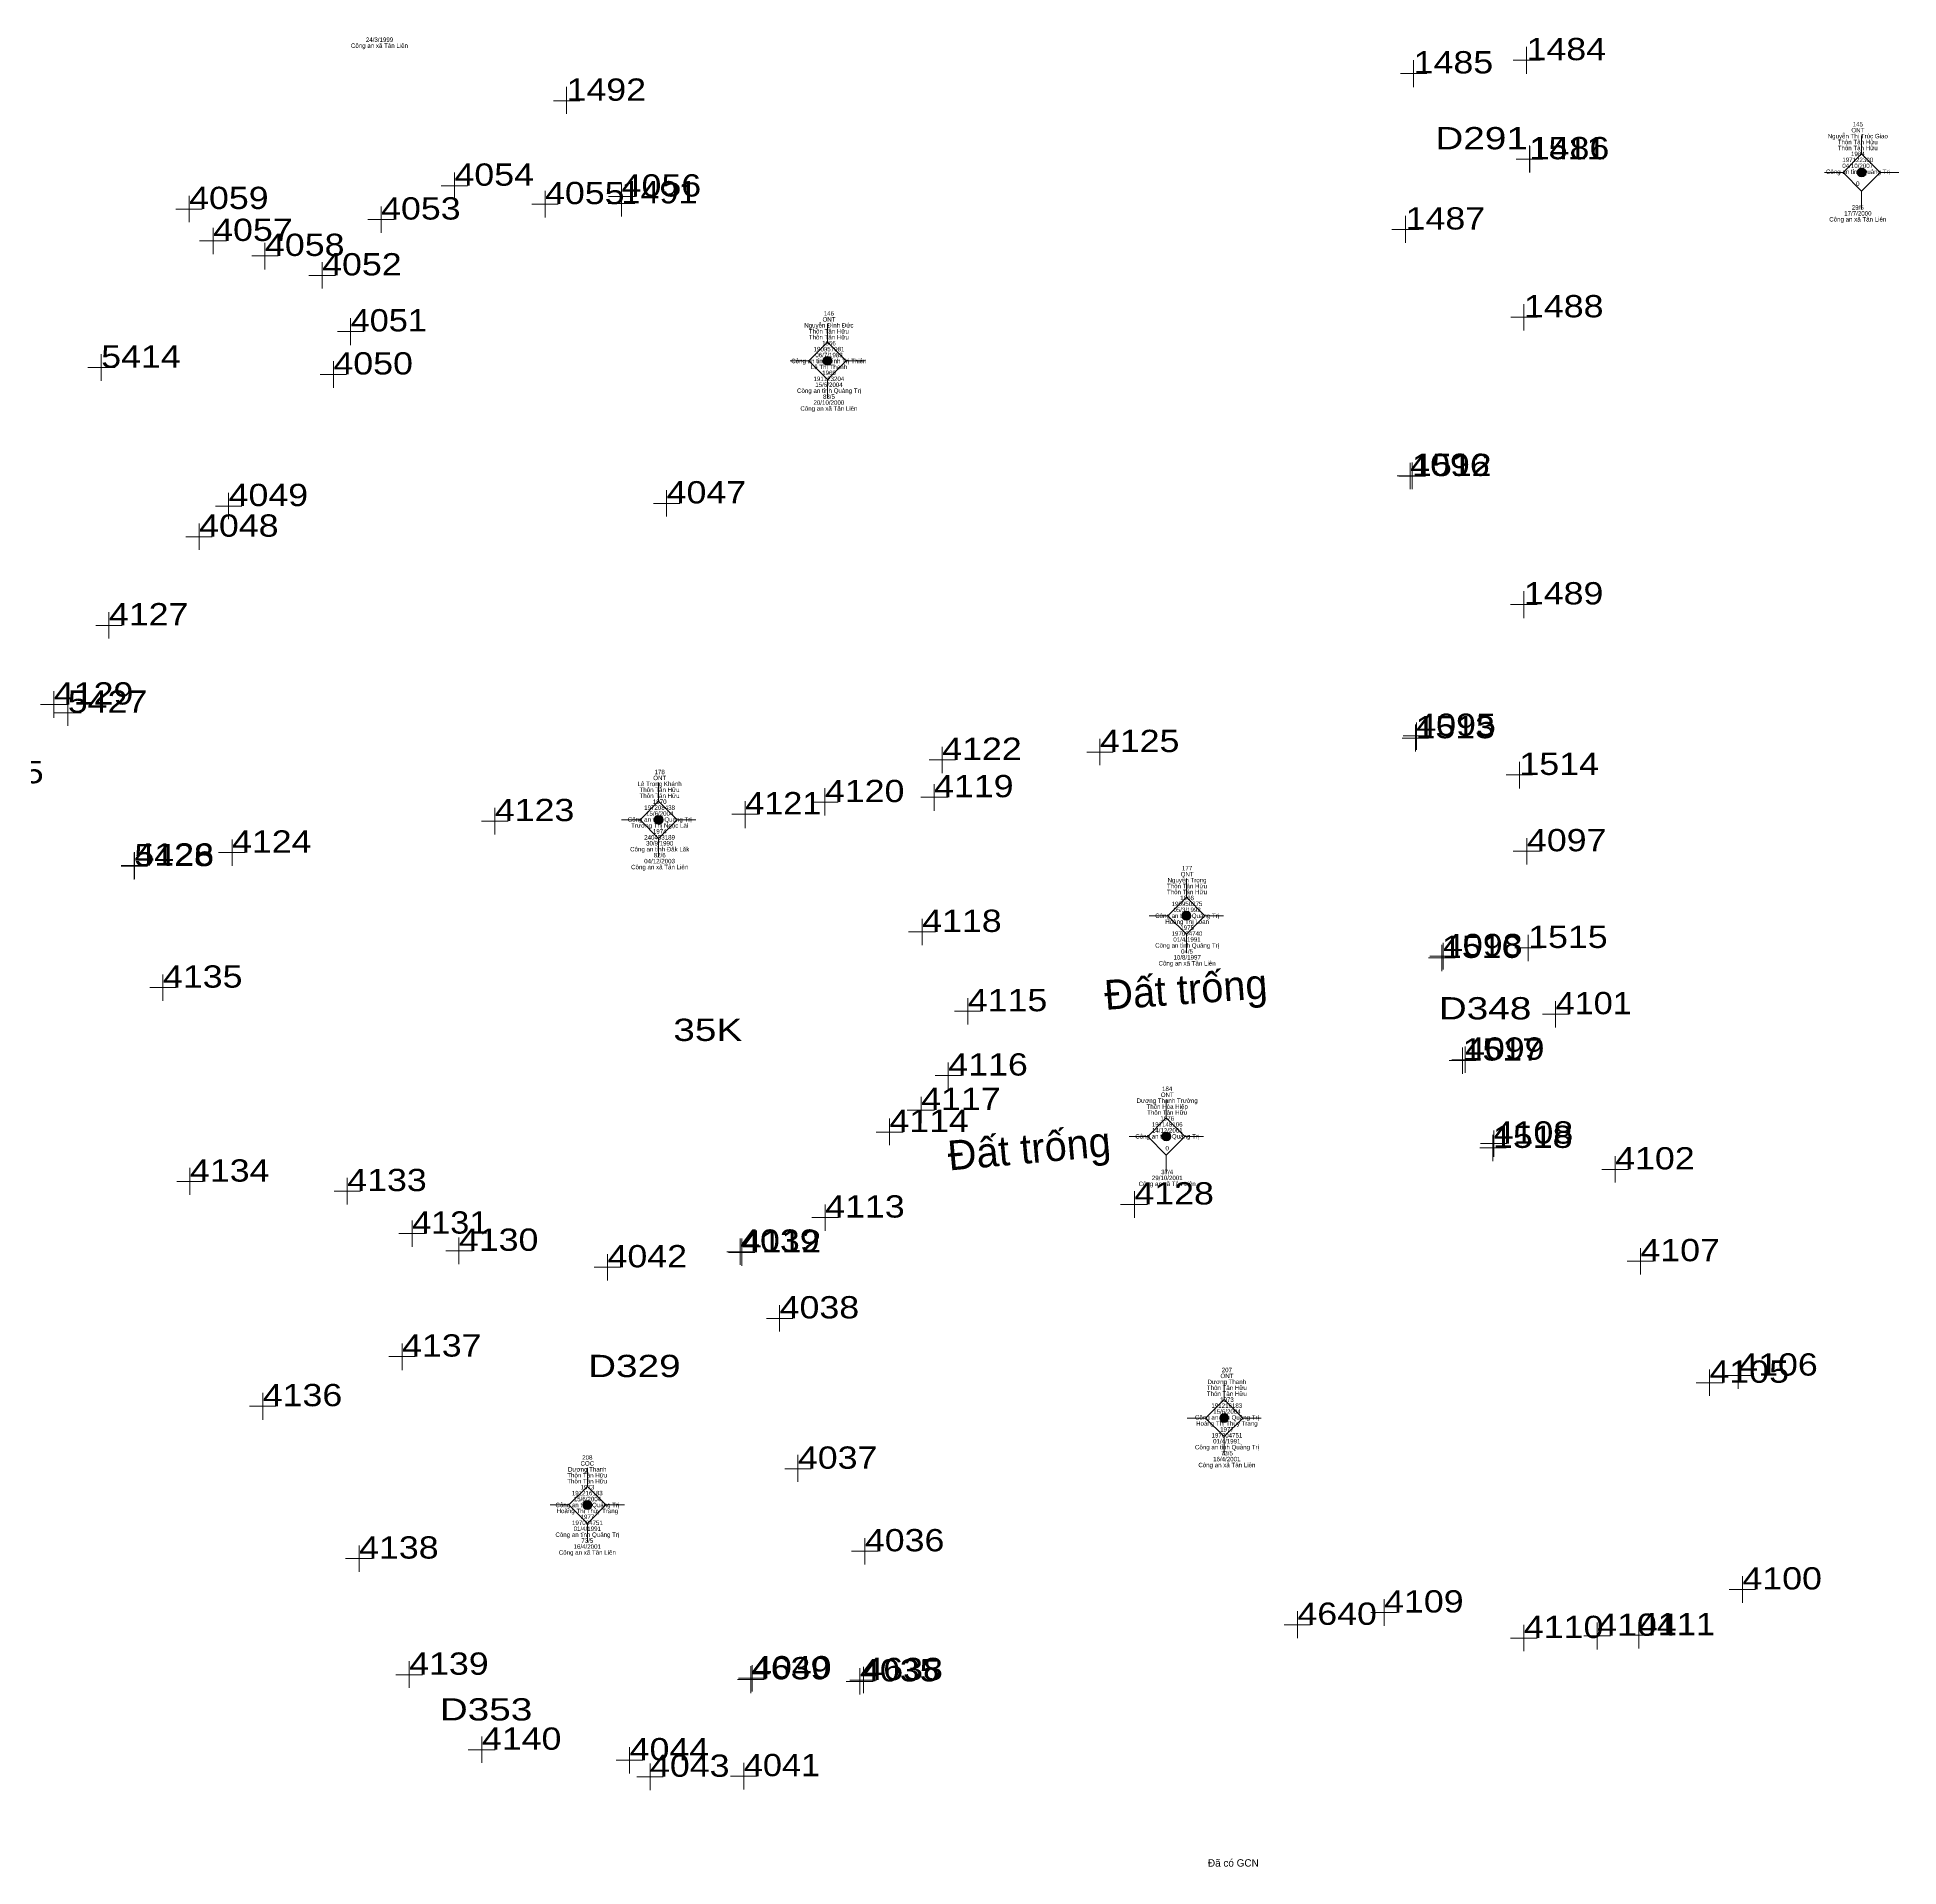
# Model space of a CAD drawing. Header units: metres. Extents: x 548949 to 550221, y 1836732 to 1838051.
# Drawn here: x 549134.9 to 549260.3, y 1837619.9 to 1837743 of the extents above; entities that cross this region are included whole.
import ezdxf
from ezdxf.enums import TextEntityAlignment as Align

# ---------------------------------------------------------------- set-up
doc = ezdxf.new("R2010")
doc.units = ezdxf.units.M
doc.header["$LTSCALE"] = 0.12
for name, color, linetype, lineweight in [('11', 7, 'Continuous', 13), ('4', 7, 'Continuous', 13), ('41', 7, 'Continuous', 13)]:
    doc.layers.add(name, color=color, linetype=linetype, lineweight=lineweight)
for name, color, linetype in [('15', 7, 'Continuous'), ('16', 7, 'Continuous'), ('5', 7, 'Continuous')]:
    doc.layers.add(name, color=color, linetype=linetype)

msp = doc.modelspace()

# ---------------------------------------------------------------- hatches: boundary and pattern name
at = {"layer": '11'}
for points in [[(549258.0695, 1837733.94, 1), (549257.4695, 1837733.94, 1)], [(549188.4195, 1837721.26, 1), (549187.8195, 1837721.26, 1)], [(549177.0495, 1837690.36, 1), (549176.4495, 1837690.36, 1)], [(549212.5895, 1837683.9, 1), (549211.9895, 1837683.9, 1)], [(549211.2395, 1837669.04, 1), (549210.6395, 1837669.04, 1)], [(549215.1395, 1837650.08, 1), (549214.5395, 1837650.08, 1)], [(549172.2495, 1837644.23, 1), (549171.6495, 1837644.23, 1)]]:
    msp.add_hatch(color=256, dxfattribs=at).paths.add_polyline_path(points)

# ---------------------------------------------------------------- linework, layer by layer
for p, q in [((549257.77, 1837736.44), (549257.77, 1837735.19)), ((549256.52, 1837733.94), (549255.27, 1837733.94)), ((549260.27, 1837733.94), (549259.02, 1837733.94)), ((549257.77, 1837732.69), (549257.77, 1837731.44)), ((549188.12, 1837723.76), (549188.12, 1837722.51)), ((549186.87, 1837721.26), (549185.62, 1837721.26)), ((549190.62, 1837721.26), (549189.37, 1837721.26)), ((549188.12, 1837720.01), (549188.12, 1837718.76)), ((549176.75, 1837692.86), (549176.75, 1837691.61)), ((549175.5, 1837690.36), (549174.25, 1837690.36)), ((549179.25, 1837690.36), (549178, 1837690.36)), ((549176.75, 1837689.11), (549176.75, 1837687.86)), ((549212.29, 1837686.4), (549212.29, 1837685.15)), ((549211.04, 1837683.9), (549209.79, 1837683.9)), ((549214.79, 1837683.9), (549213.54, 1837683.9)), ((549212.29, 1837682.65), (549212.29, 1837681.4)), ((549210.94, 1837671.54), (549210.94, 1837670.29)), ((549209.69, 1837669.04), (549208.44, 1837669.04)), ((549213.44, 1837669.04), (549212.19, 1837669.04)), ((549210.94, 1837667.79), (549210.94, 1837666.54)), ((549214.84, 1837652.58), (549214.84, 1837651.33)), ((549213.59, 1837650.08), (549212.34, 1837650.08)), ((549217.34, 1837650.08), (549216.09, 1837650.08)), ((549214.84, 1837648.83), (549214.84, 1837647.58)), ((549171.95, 1837646.73), (549171.95, 1837645.48)), ((549170.7, 1837644.23), (549169.45, 1837644.23)), ((549174.45, 1837644.23), (549173.2, 1837644.23)), ((549171.95, 1837642.98), (549171.95, 1837641.73))]:
    msp.add_line(p, q, dxfattribs=at)
for points in [[(549257.77, 1837735.19), (549256.52, 1837733.94), (549257.77, 1837732.69), (549259.02, 1837733.94)], [(549188.12, 1837722.51), (549186.87, 1837721.26), (549188.12, 1837720.01), (549189.37, 1837721.26)], [(549176.75, 1837691.61), (549175.5, 1837690.36), (549176.75, 1837689.11), (549178, 1837690.36)], [(549212.29, 1837685.15), (549211.04, 1837683.9), (549212.29, 1837682.65), (549213.54, 1837683.9)], [(549210.94, 1837670.29), (549209.69, 1837669.04), (549210.94, 1837667.79), (549212.19, 1837669.04)], [(549214.84, 1837651.33), (549213.59, 1837650.08), (549214.84, 1837648.83), (549216.09, 1837650.08)], [(549171.95, 1837645.48), (549170.7, 1837644.23), (549171.95, 1837642.98), (549173.2, 1837644.23)]]:
    msp.add_lwpolyline(points, close=True, dxfattribs=at)
for centre in [(549257.7695, 1837733.94), (549188.1195, 1837721.26), (549176.7495, 1837690.36), (549212.2895, 1837683.9), (549210.9395, 1837669.04), (549214.8395, 1837650.08), (549171.9495, 1837644.23)]:
    msp.add_circle(centre, 0.3, dxfattribs=at)
at = {"layer": '4'}
for p, q in [((549235.2, 1837740.58), (549235.2, 1837742.39)), ((549227.6, 1837739.68), (549227.6, 1837741.5)), ((549236.12, 1837741.5), (549234.31, 1837741.5)), ((549228.49, 1837740.61), (549226.71, 1837740.61)), ((549171.44, 1837738.77), (549169.66, 1837738.77)), ((549170.55, 1837737.88), (549170.55, 1837739.7)), ((549236.31, 1837734.83), (549234.5, 1837734.83)), ((549236.29, 1837734.83), (549234.51, 1837734.83)), ((549235.4, 1837733.94), (549235.4, 1837735.76)), ((549235.42, 1837733.94), (549235.42, 1837735.72)), ((549163, 1837732.16), (549163, 1837733.94)), ((549145.13, 1837730.59), (549145.13, 1837732.37)), ((549163.89, 1837733.05), (549162.11, 1837733.05)), ((549169.1, 1837730.92), (549169.1, 1837732.7)), ((549175.19, 1837732.32), (549173.37, 1837732.32)), ((549174.24, 1837730.97), (549174.24, 1837732.78)), ((549174.26, 1837731.4), (549174.26, 1837733.21)), ((549146.02, 1837731.48), (549144.24, 1837731.48)), ((549158.06, 1837729.88), (549158.06, 1837731.66)), ((549169.99, 1837731.81), (549168.21, 1837731.81)), ((549175.14, 1837731.86), (549173.35, 1837731.86)), ((549227.06, 1837729.21), (549227.06, 1837731.02)), ((549146.75, 1837728.44), (549146.75, 1837730.22)), ((549158.95, 1837730.77), (549157.17, 1837730.77)), ((549227.95, 1837730.1), (549226.14, 1837730.1)), ((549147.64, 1837729.33), (549145.82, 1837729.33)), ((549150.24, 1837727.4), (549150.24, 1837729.21)), ((549151.13, 1837728.32), (549149.35, 1837728.32)), ((549154.09, 1837726.12), (549154.09, 1837727.9)), ((549154.98, 1837727.01), (549153.2, 1837727.01)), ((549235.03, 1837723.3), (549235.03, 1837725.08)), ((549156.01, 1837722.32), (549156.01, 1837724.13)), ((549235.92, 1837724.19), (549234.14, 1837724.19)), ((549156.9, 1837723.24), (549155.12, 1837723.24)), ((549139.21, 1837719.91), (549139.21, 1837721.72)), ((549154.85, 1837719.45), (549154.85, 1837721.23)), ((549140.14, 1837720.8), (549138.32, 1837720.8)), ((549155.74, 1837720.34), (549153.96, 1837720.34)), ((549228.26, 1837713.51), (549226.48, 1837713.51)), ((549228.39, 1837713.5), (549226.6, 1837713.5)), ((549227.37, 1837712.62), (549227.37, 1837714.4)), ((549227.49, 1837712.61), (549227.49, 1837714.42)), ((549147.79, 1837710.59), (549147.79, 1837712.37)), ((549177.29, 1837710.77), (549177.29, 1837712.55)), ((549148.68, 1837711.48), (549146.9, 1837711.48)), ((549178.18, 1837711.66), (549176.4, 1837711.66)), ((549145.8, 1837708.53), (549145.8, 1837710.31)), ((549146.69, 1837709.42), (549144.91, 1837709.42)), ((549235.91, 1837704.86), (549234.13, 1837704.86)), ((549235.02, 1837703.94), (549235.02, 1837705.75)), ((549140.62, 1837703.45), (549138.84, 1837703.45)), ((549139.73, 1837702.56), (549139.73, 1837704.34)), ((549136.02, 1837697.23), (549136.02, 1837699.02)), ((549136.96, 1837696.68), (549136.96, 1837698.46)), ((549136.91, 1837698.12), (549135.13, 1837698.12)), ((549137.85, 1837697.57), (549136.07, 1837697.57)), ((549228.61, 1837695.85), (549226.82, 1837695.85)), ((549228.67, 1837696.01), (549226.89, 1837696.01)), ((549227.72, 1837694.96), (549227.72, 1837696.78)), ((549227.78, 1837695.08), (549227.78, 1837696.9)), ((549195.85, 1837693.5), (549195.85, 1837695.28)), ((549207.36, 1837694.92), (549205.58, 1837694.92)), ((549206.47, 1837694.03), (549206.47, 1837695.81)), ((549196.74, 1837694.39), (549194.96, 1837694.39)), ((549235.61, 1837693.38), (549233.82, 1837693.38)), ((549234.72, 1837692.46), (549234.72, 1837694.27)), ((549187.95, 1837690.66), (549187.95, 1837692.48)), ((549195.3, 1837690.96), (549195.3, 1837692.77)), ((549165.72, 1837689.38), (549165.72, 1837691.16)), ((549182.58, 1837689.8), (549182.58, 1837691.62)), ((549188.84, 1837691.55), (549187.06, 1837691.55)), ((549196.22, 1837691.88), (549194.41, 1837691.88)), ((549166.61, 1837690.27), (549164.83, 1837690.27)), ((549183.47, 1837690.73), (549181.69, 1837690.73)), ((549148.02, 1837687.26), (549148.02, 1837689.04)), ((549235.23, 1837687.35), (549235.23, 1837689.13)), ((549142.33, 1837687.24), (549140.55, 1837687.24)), ((549142.34, 1837687.28), (549140.56, 1837687.28)), ((549141.44, 1837686.35), (549141.44, 1837688.16)), ((549141.45, 1837686.39), (549141.45, 1837688.17)), ((549148.91, 1837688.15), (549147.1, 1837688.15)), ((549236.12, 1837688.24), (549234.3, 1837688.24)), ((549194.5, 1837681.92), (549194.5, 1837683.7)), ((549195.39, 1837682.81), (549193.58, 1837682.81)), ((549229.58, 1837680.29), (549229.58, 1837682.07)), ((549235.31, 1837680.84), (549235.31, 1837682.62)), ((549230.39, 1837681.06), (549228.61, 1837681.06)), ((549230.47, 1837681.18), (549228.69, 1837681.18)), ((549229.5, 1837680.17), (549229.5, 1837681.95)), ((549236.2, 1837681.73), (549234.42, 1837681.73)), ((549143.37, 1837678.17), (549143.37, 1837679.95)), ((549144.26, 1837679.06), (549142.48, 1837679.06)), ((549197.57, 1837676.58), (549197.57, 1837678.36)), ((549198.46, 1837677.47), (549196.68, 1837677.47)), ((549238.05, 1837677.27), (549236.27, 1837677.27)), ((549237.16, 1837676.38), (549237.16, 1837678.16)), ((549230.89, 1837673.26), (549230.89, 1837675.04)), ((549231.06, 1837673.32), (549231.06, 1837675.1)), ((549196.26, 1837672.25), (549196.26, 1837674.03)), ((549231.78, 1837674.15), (549230, 1837674.15)), ((549231.98, 1837674.21), (549230.17, 1837674.21)), ((549197.15, 1837673.14), (549195.37, 1837673.14)), ((549195.32, 1837670.82), (549193.5, 1837670.82)), ((549194.43, 1837669.93), (549194.43, 1837671.71)), ((549192.29, 1837668.45), (549192.29, 1837670.24)), ((549193.22, 1837669.34), (549191.4, 1837669.34)), ((549233.83, 1837668.27), (549232.05, 1837668.27)), ((549233.88, 1837668.56), (549232.1, 1837668.56)), ((549232.94, 1837667.38), (549232.94, 1837669.16)), ((549232.99, 1837667.67), (549232.99, 1837669.45)), ((549241.17, 1837665.93), (549241.17, 1837667.71)), ((549146.08, 1837666), (549144.3, 1837666)), ((549145.19, 1837665.11), (549145.19, 1837666.92)), ((549155.78, 1837664.47), (549155.78, 1837666.25)), ((549242.06, 1837666.82), (549240.28, 1837666.82)), ((549156.67, 1837665.36), (549154.89, 1837665.36)), ((549208.79, 1837663.57), (549208.79, 1837665.35)), ((549160.15, 1837661.61), (549160.15, 1837663.39)), ((549188.86, 1837663.58), (549187.07, 1837663.58)), ((549187.97, 1837662.69), (549187.97, 1837664.47)), ((549209.68, 1837664.46), (549207.86, 1837664.46)), ((549161.04, 1837662.5), (549159.26, 1837662.5)), ((549163.3, 1837660.45), (549163.3, 1837662.23)), ((549182.24, 1837660.39), (549182.24, 1837662.17)), ((549182.35, 1837660.34), (549182.35, 1837662.16)), ((549164.22, 1837661.34), (549162.41, 1837661.34)), ((549173.31, 1837659.34), (549173.31, 1837661.12)), ((549183.13, 1837661.28), (549181.35, 1837661.28)), ((549183.24, 1837661.23), (549181.46, 1837661.23)), ((549242.87, 1837659.75), (549242.87, 1837661.53)), ((549174.2, 1837660.23), (549172.42, 1837660.23)), ((549243.76, 1837660.64), (549241.98, 1837660.64)), ((549184.9, 1837655.9), (549184.9, 1837657.68)), ((549185.79, 1837656.79), (549184.01, 1837656.79)), ((549159.47, 1837653.3), (549159.47, 1837655.11)), ((549160.36, 1837654.22), (549158.58, 1837654.22)), ((549247.52, 1837651.57), (549247.52, 1837653.35)), ((549249.46, 1837652.05), (549249.46, 1837653.83)), ((549248.44, 1837652.46), (549246.63, 1837652.46)), ((549250.35, 1837652.94), (549248.57, 1837652.94)), ((549150.98, 1837650.88), (549149.2, 1837650.88)), ((549150.09, 1837649.96), (549150.09, 1837651.77)), ((549186.13, 1837645.78), (549186.13, 1837647.6)), ((549187.02, 1837646.67), (549185.24, 1837646.67)), ((549190.64, 1837640.22), (549190.64, 1837642)), ((549156.58, 1837639.73), (549156.58, 1837641.51)), ((549191.53, 1837641.11), (549189.75, 1837641.11)), ((549157.47, 1837640.62), (549155.66, 1837640.62)), ((549249.74, 1837637.65), (549249.74, 1837639.43)), ((549250.63, 1837638.54), (549248.85, 1837638.54)), ((549219.77, 1837635.27), (549219.77, 1837637.08)), ((549226.5, 1837636.99), (549224.72, 1837636.99)), ((549225.61, 1837636.1), (549225.61, 1837637.88)), ((549220.66, 1837636.16), (549218.88, 1837636.16)), ((549235.02, 1837634.38), (549235.02, 1837636.16)), ((549239.96, 1837634.5), (549239.96, 1837636.31)), ((549242.76, 1837634.57), (549242.76, 1837636.35)), ((549235.91, 1837635.27), (549234.13, 1837635.27)), ((549240.85, 1837635.42), (549239.07, 1837635.42)), ((549243.65, 1837635.46), (549241.87, 1837635.46)), ((549159.95, 1837631.91), (549159.95, 1837633.72)), ((549182.96, 1837631.56), (549182.96, 1837633.38)), ((549183.04, 1837631.67), (549183.04, 1837633.45)), ((549190.31, 1837631.46), (549190.31, 1837633.24)), ((549190.54, 1837631.55), (549190.54, 1837633.33)), ((549160.84, 1837632.8), (549159.06, 1837632.8)), ((549183.85, 1837632.49), (549182.07, 1837632.49)), ((549183.93, 1837632.56), (549182.12, 1837632.56)), ((549191.2, 1837632.35), (549189.38, 1837632.35)), ((549191.43, 1837632.44), (549189.62, 1837632.44)), ((549164.85, 1837626.86), (549164.85, 1837628.64)), ((549165.74, 1837627.75), (549163.92, 1837627.75)), ((549175.69, 1837627.04), (549173.88, 1837627.04)), ((549174.8, 1837626.15), (549174.8, 1837627.93)), ((549177.06, 1837625.93), (549175.28, 1837625.93)), ((549176.17, 1837625.04), (549176.17, 1837626.82)), ((549183.38, 1837625.97), (549181.6, 1837625.97)), ((549182.49, 1837625.08), (549182.49, 1837626.86))]:
    msp.add_line(p, q, dxfattribs=at)

# ---------------------------------------------------------------- texts
at = {"layer": '15'}
for s, p in [('Công an xã Tân Liên', (549157.95, 1837742.33)), ('24/3/1999', (549157.955, 1837742.73)), ('Nguyễn Thị Trúc Giao', (549257.51, 1837736.24)), ('Thôn Tân Hữu', (549257.505, 1837735.84)), ('ONT', (549257.515, 1837736.64)), ('Thôn Tân Hữu', (549257.505, 1837735.44)), ('197122300', (549257.505, 1837734.64)), ('Công an tỉnh Quảng Trị', (549257.515, 1837733.84)), ('04/10/2007', (549257.505, 1837734.24)), ('Công an xã Tân Liên', (549257.51, 1837730.64)), ('17/7/2000', (549257.515, 1837731.04)), ('Nguyễn Đình Đức', (549188.215, 1837723.5)), ('Thôn Tân Hữu', (549188.215, 1837723.1)), ('ONT', (549188.225, 1837723.9)), ('Thôn Tân Hữu', (549188.215, 1837722.7)), ('Công an tỉnh Bình Trị Thiên', (549188.215, 1837721.1)), ('Lê Thị Thạnh', (549188.22, 1837720.7)), ('06/7/1983', (549188.225, 1837721.5)), ('191123204', (549188.215, 1837719.9)), ('15/6/2004', (549188.225, 1837719.5)), ('Công an tỉnh Quảng Trị', (549188.225, 1837719.1)), ('20/10/2000', (549188.215, 1837718.3)), ('Công an xã Tân Liên', (549188.22, 1837717.9)), ('ONT', (549176.825, 1837693.03)), ('Lê Trọng Khánh', (549176.815, 1837692.63)), ('Thôn Tân Hữu', (549176.815, 1837692.23)), ('Thôn Tân Hữu', (549176.815, 1837691.83)), ('197208438', (549176.815, 1837691.03)), ('15/6/2004', (549176.825, 1837690.63)), ('Công an tỉnh Quảng Trị', (549176.825, 1837690.23)), ('Trương Thị Ngọc Lài', (549176.825, 1837689.83)), ('Công an tỉnh Đăk Lăk', (549176.825, 1837688.23)), ('240453189', (549176.815, 1837689.03)), ('30/9/1990', (549176.825, 1837688.63)), ('Công an xã Tân Liên', (549176.82, 1837687.03)), ('04/12/2003', (549176.815, 1837687.43)), ('Thôn Tân Hữu', (549212.335, 1837685.75)), ('Nguyễn Trọng', (549212.34, 1837686.15)), ('ONT', (549212.345, 1837686.55)), ('Thôn Tân Hữu', (549212.335, 1837685.35)), ('190950275', (549212.335, 1837684.55)), ('Công an tỉnh Quảng Trị', (549212.345, 1837683.75)), ('Hoàng Thị Loan', (549212.345, 1837683.35)), ('Công an tỉnh Quảng Trị', (549212.345, 1837681.75)), ('197004740', (549212.335, 1837682.55)), ('Công an xã Tân Liên', (549212.34, 1837680.55)), ('10/8/1997', (549212.345, 1837680.95)), ('Dương Thanh Trường', (549211, 1837671.3)), ('Thôn Hòa Hiệp', (549211, 1837670.9)), ('Thôn Tân Hữu', (549210.995, 1837670.5)), ('ONT', (549211.005, 1837671.7)), ('Công an tỉnh Quảng Trị', (549211.005, 1837668.9)), ('Công an xã Tân Liên', (549211, 1837665.7)), ('Thôn Tân Hữu', (549215.015, 1837651.97)), ('Dương Thanh', (549215.015, 1837652.37)), ('ONT', (549215.025, 1837652.77)), ('Thôn Tân Hữu', (549215.015, 1837651.57)), ('191216183', (549215.015, 1837650.77)), ('Công an tỉnh Quảng Trị', (549215.025, 1837649.97)), ('Hoàng Thị Thùy Trang', (549215.02, 1837649.57)), ('15/6/2004', (549215.025, 1837650.37)), ('Công an tỉnh Quảng Trị', (549215.025, 1837647.97)), ('Công an xã Tân Liên', (549215.02, 1837646.77)), ('Thôn Tân Hữu', (549171.945, 1837646.08)), ('Thôn Tân Hữu', (549171.945, 1837645.68)), ('Dương Thanh', (549171.945, 1837646.48)), ('191216183', (549171.945, 1837644.88)), ('15/6/2004', (549171.955, 1837644.48)), ('Công an tỉnh Quảng Trị', (549171.955, 1837644.08)), ('Hoàng Thị Thùy Trang', (549171.95, 1837643.68)), ('Công an tỉnh Quảng Trị', (549171.955, 1837642.08)), ('Công an xã Tân Liên', (549171.95, 1837640.88))]:
    msp.add_text(s, height=0.3, dxfattribs=at).set_placement(p, align=Align.CENTER)
for s, width, p in [('145', 0.95, (549257.51, 1837737.04)), ('1984', 0.95, (549257.515, 1837735.04)), ('0', 0.9, (549257.51, 1837733.04)), ('29/5', 0.95, (549257.51, 1837731.44)), ('146', 0.95, (549188.215, 1837724.3)), ('190957981', 0.95, (549188.225, 1837721.9)), ('1966', 0.95, (549188.22, 1837722.3)), ('1969', 0.95, (549188.225, 1837720.3)), ('83/5', 0.95, (549188.22, 1837718.7)), ('178', 0.95, (549176.82, 1837693.43)), ('1970', 0.95, (549176.825, 1837691.43)), ('1974', 0.95, (549176.825, 1837689.43)), ('82/6', 0.95, (549176.825, 1837687.83)), ('177', 0.95, (549212.34, 1837686.95)), ('1966', 0.95, (549212.34, 1837684.95)), ('05/3/1992', 0.95, (549212.34, 1837684.15)), ('01/4/1991', 0.95, (549212.335, 1837682.15)), ('1975', 0.95, (549212.345, 1837682.95)), ('04/5', 0.95, (549212.34, 1837681.35)), ('184', 0.95, (549211, 1837672.1)), ('197148106', 0.95, (549211, 1837669.7)), ('14/12/2001', 0.95, (549211.005, 1837669.3)), ('1976', 0.95, (549211, 1837670.1)), ('0', 0.9, (549211, 1837668.1)), ('29/10/2001', 0.95, (549211.005, 1837666.1)), ('37/4', 0.95, (549211, 1837666.5)), ('207', 0.95, (549215.02, 1837653.17)), ('1973', 0.95, (549215.025, 1837651.17)), ('1977', 0.95, (549215.025, 1837649.17)), ('197004751', 0.95, (549215.025, 1837648.77)), ('01/4/1991', 0.95, (549215.015, 1837648.37)), ('COC', 0.95, (549171.95, 1837646.88)), ('208', 0.95, (549171.95, 1837647.28)), ('16/4/2001', 0.95, (549215.015, 1837647.17)), ('73/5', 0.95, (549215.02, 1837647.57)), ('1973', 0.95, (549171.955, 1837645.28)), ('197004751', 0.95, (549171.955, 1837642.88)), ('1977', 0.95, (549171.955, 1837643.28)), ('01/4/1991', 0.95, (549171.945, 1837642.48)), ('73/5', 0.95, (549171.95, 1837641.68)), ('16/4/2001', 0.95, (549171.945, 1837641.28))]:
    msp.add_text(s, height=0.3, dxfattribs=dict(at, width=width)).set_placement(p, align=Align.CENTER)
at = {"layer": '16'}
msp.add_text('Đã có GCN', height=0.5, dxfattribs=at).set_placement((549215.455, 1837619.88), align=Align.CENTER)
at = {"layer": '41'}
for rotation, p in [(4.116, (549212.3232, 1837677.9547)), (5.109, (549201.7909, 1837667.236))]:
    msp.add_text('Đất trống', height=2, rotation=rotation, dxfattribs=at).set_placement(p, align=Align.CENTER)
at = {"layer": '5'}
for s, width, p in [('1484', 1.2, (549235.2, 1837741.5)), ('1485', 1.2, (549227.6, 1837740.61)), ('1492', 1.2, (549170.55, 1837738.77)), ('D291 ', 1.3, (549229.06, 1837735.5)), ('1511', 1.15, (549235.4, 1837734.83)), ('1486', 1.2, (549235.42, 1837734.83)), ('4054', 1.2, (549163, 1837733.05)), ('4056', 1.2, (549174.26, 1837732.32)), ('4059', 1.2, (549145.13, 1837731.48)), ('4053', 1.2, (549158.06, 1837730.77)), ('4055', 1.2, (549169.1, 1837731.81)), ('1491', 1.15, (549174.24, 1837731.86)), ('1487', 1.2, (549227.06, 1837730.1)), ('4057', 1.2, (549146.75, 1837729.33)), ('4058', 1.2, (549150.24, 1837728.32)), ('4052', 1.2, (549154.09, 1837727.01)), ('4051', 1.15, (549156.01, 1837723.24)), ('1488', 1.2, (549235.03, 1837724.19)), ('5414', 1.2, (549139.21, 1837720.8)), ('4050', 1.2, (549154.85, 1837720.34)), ('4096', 1.2, (549227.37, 1837713.51)), ('1512', 1.2, (549227.49, 1837713.5)), ('4049', 1.2, (549147.79, 1837711.48)), ('4047', 1.2, (549177.29, 1837711.66)), ('4048', 1.2, (549145.8, 1837709.42)), ('1489', 1.2, (549235.02, 1837704.86)), ('4127', 1.2, (549139.73, 1837703.45)), ('4129', 1.2, (549136.02, 1837698.12)), ('5427', 1.2, (549136.96, 1837697.57)), ('4095', 1.2, (549227.78, 1837696.01)), ('1513', 1.2, (549227.72, 1837695.85)), ('4122', 1.2, (549195.85, 1837694.39)), ('4125', 1.2, (549206.47, 1837694.92)), ('1514', 1.2, (549234.72, 1837693.38)), ('5425', 1.2, (549129.98, 1837692.82)), ('4119', 1.2, (549195.3, 1837691.88)), ('4121', 1.15, (549182.58, 1837690.73)), ('4120', 1.2, (549187.95, 1837691.55)), ('4123', 1.2, (549165.72, 1837690.27)), ('4124', 1.2, (549148.02, 1837688.15)), ('4097', 1.2, (549235.23, 1837688.24)), ('4126', 1.2, (549141.45, 1837687.28)), ('5428', 1.2, (549141.44, 1837687.24)), ('4118', 1.2, (549194.5, 1837682.81)), ('4098', 1.2, (549229.58, 1837681.18)), ('1516', 1.2, (549229.5, 1837681.06)), ('1515', 1.2, (549235.31, 1837681.73)), ('4135', 1.2, (549143.37, 1837679.06)), ('4115', 1.2, (549197.57, 1837677.47)), ('D348 ', 1.3, (549229.29, 1837676.92)), ('4101', 1.15, (549237.16, 1837677.27)), ('35K ', 1.3, (549177.74, 1837675.47)), ('4116', 1.2, (549196.26, 1837673.14)), ('1517', 1.2, (549230.89, 1837674.15)), ('4099', 1.2, (549231.06, 1837674.21)), ('4117', 1.2, (549194.43, 1837670.82)), ('4114', 1.2, (549192.29, 1837669.34)), ('4108', 1.2, (549232.99, 1837668.56)), ('1518', 1.2, (549232.94, 1837668.27)), ('4102', 1.2, (549241.17, 1837666.82)), ('4134', 1.2, (549145.19, 1837666)), ('4133', 1.2, (549155.78, 1837665.36)), ('4128', 1.2, (549208.79, 1837664.46)), ('4113', 1.2, (549187.97, 1837663.58)), ('4131', 1.15, (549160.15, 1837662.5)), ('4130', 1.2, (549163.3, 1837661.34)), ('4039', 1.2, (549182.24, 1837661.28)), ('4112', 1.2, (549182.35, 1837661.23)), ('4107', 1.2, (549242.87, 1837660.64)), ('4042', 1.2, (549173.31, 1837660.23)), ('4038', 1.2, (549184.9, 1837656.79)), ('4137', 1.2, (549159.47, 1837654.22)), ('D329 ', 1.3, (549172, 1837652.84)), ('4105', 1.2, (549247.52, 1837652.46)), ('4106', 1.2, (549249.46, 1837652.94)), ('4136', 1.2, (549150.09, 1837650.88)), ('4037', 1.2, (549186.13, 1837646.67)), ('4138', 1.2, (549156.58, 1837640.62)), ('4036', 1.2, (549190.64, 1837641.11)), ('4100', 1.2, (549249.74, 1837638.54)), ('4109', 1.2, (549225.61, 1837636.99)), ('4640', 1.2, (549219.77, 1837636.16)), ('4104', 1.2, (549239.96, 1837635.42)), ('4111', 1.15, (549242.76, 1837635.46)), ('4110', 1.2, (549235.02, 1837635.27)), ('4139', 1.2, (549159.95, 1837632.8)), ('4639', 1.2, (549182.96, 1837632.49)), ('4040', 1.2, (549183.04, 1837632.56)), ('4035', 1.2, (549190.31, 1837632.35)), ('4638', 1.2, (549190.54, 1837632.44)), ('D353 ', 1.3, (549162.01, 1837629.72)), ('4140', 1.2, (549164.85, 1837627.75)), ('4044', 1.2, (549174.8, 1837627.04)), ('4043', 1.2, (549176.17, 1837625.93)), ('4041', 1.15, (549182.49, 1837625.97))]:
    msp.add_text(s, height=1.5, dxfattribs=dict(at, width=width)).set_placement(p)

doc.saveas('drawing.dxf')
